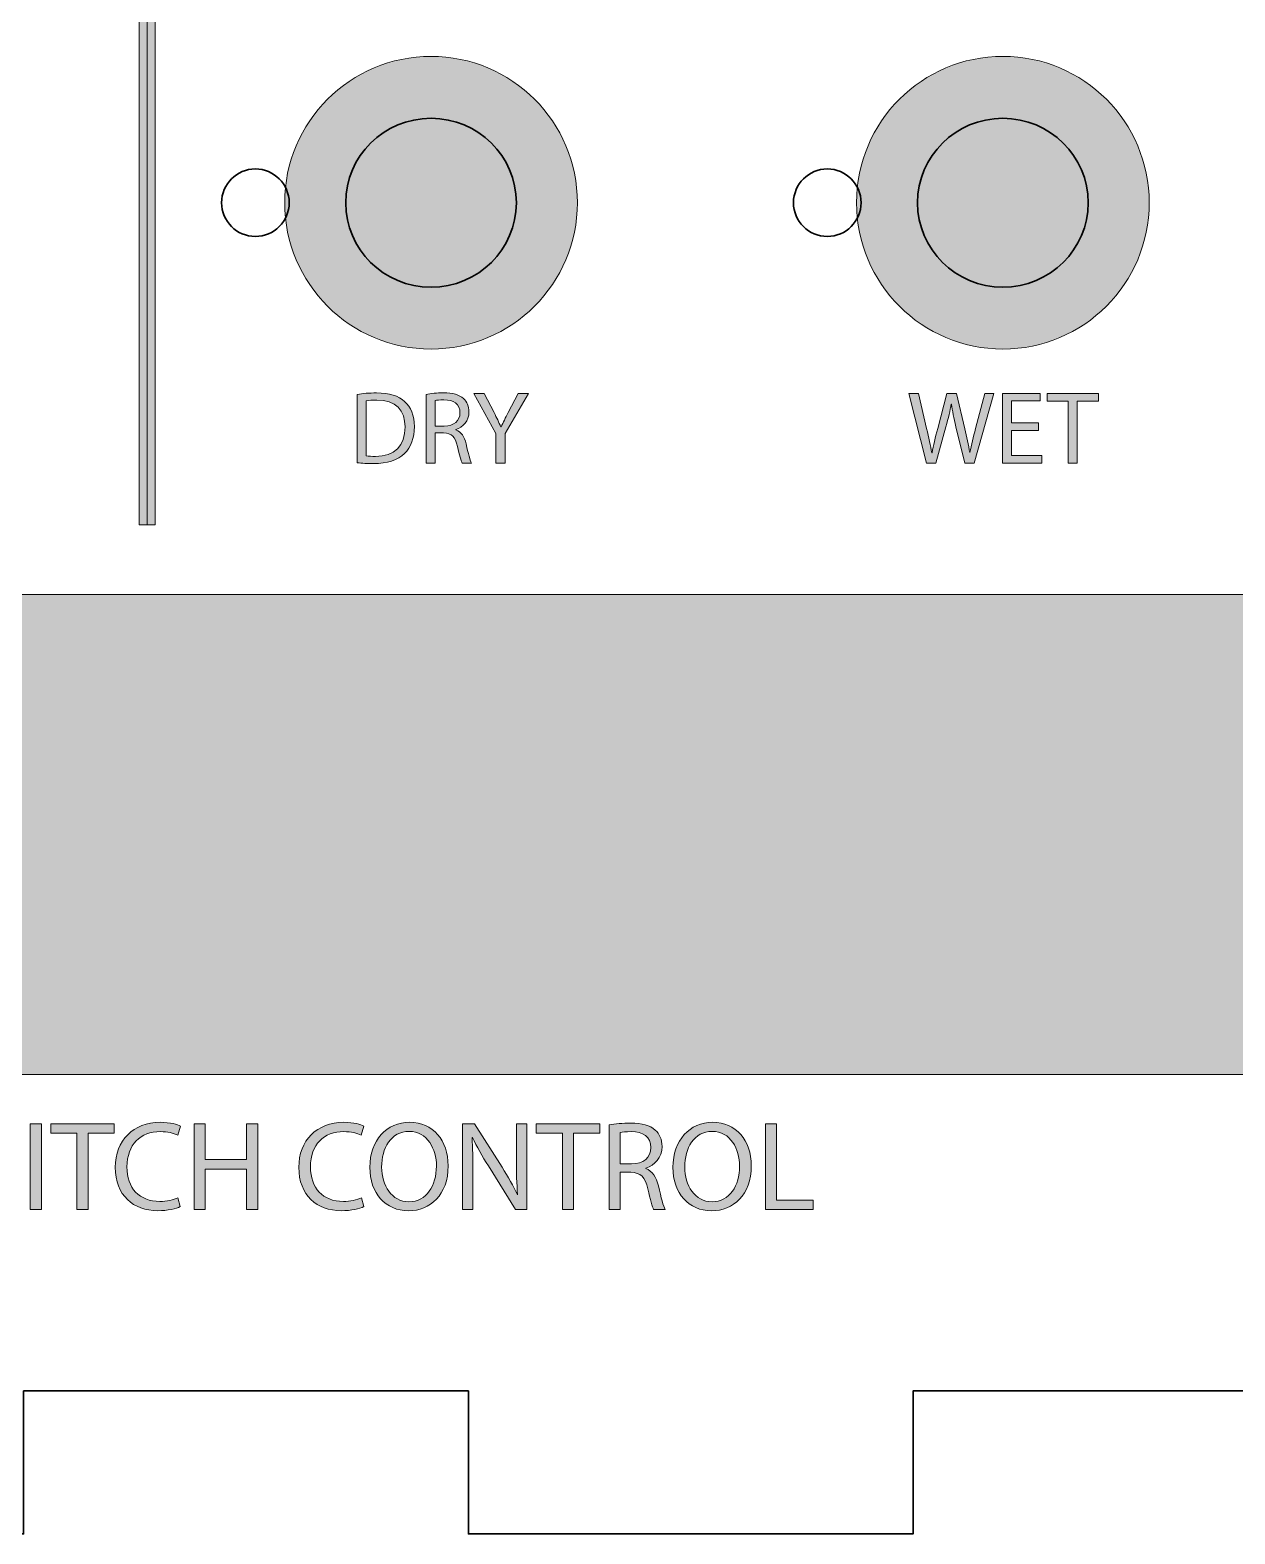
# Model space of a CAD drawing. Header units: inches. Extents: x 182 to 602, y -393 to -9.
# Drawn here: x 311.9 to 365.5, y -175 to -108.2 of the extents above; entities that cross this region are included whole.
import ezdxf

# ---------------------------------------------------------------- set-up
doc = ezdxf.new("R2010")
doc.units = ezdxf.units.IN
doc.header["$MEASUREMENT"] = 0
doc.layers.add('TOP', color=7, linetype='Continuous')

# ---------------------------------------------------------------- blocks, each defined once
blk = doc.blocks.new('block 4')
at = {"layer": 'TOP', "color": 1, "lineweight": 35, "true_color": 0xff0000}
for points in [[(333.544, -115.87), (333.544, -117.941), (331.847, -119.62), (329.754, -119.62), (327.66, -119.62), (325.963, -117.941), (325.963, -115.87), (325.963, -113.799), (327.66, -112.12), (329.754, -112.12), (331.847, -112.12), (333.544, -113.799), (333.544, -115.87)], [(358.944, -115.87), (358.944, -117.941), (357.247, -119.62), (355.154, -119.62), (353.06, -119.62), (351.363, -117.941), (351.363, -115.87), (351.363, -113.799), (353.06, -112.12), (355.154, -112.12), (357.247, -112.12), (358.944, -113.799), (358.944, -115.87)]]:
    blk.add_open_spline(points, degree=3, knots=[0, 0, 0, 0, 1, 1, 1, 2, 2, 2, 3, 3, 3, 4, 4, 4, 4], dxfattribs=at)
blk = doc.blocks.new('block 10')
at = {"layer": 'TOP', "color": 1, "lineweight": 35, "true_color": 0xff0000}
for points in [[(320.454, -115.87), (320.454, -116.699), (321.125, -117.37), (321.954, -117.37), (322.782, -117.37), (323.454, -116.699), (323.454, -115.87), (323.454, -115.042), (322.782, -114.37), (321.954, -114.37), (321.125, -114.37), (320.454, -115.042), (320.454, -115.87)], [(345.854, -115.87), (345.854, -116.699), (346.525, -117.37), (347.354, -117.37), (348.182, -117.37), (348.854, -116.699), (348.854, -115.87), (348.854, -115.042), (348.182, -114.37), (347.354, -114.37), (346.525, -114.37), (345.854, -115.042), (345.854, -115.87)]]:
    blk.add_open_spline(points, degree=3, knots=[0, 0, 0, 0, 1, 1, 1, 2, 2, 2, 3, 3, 3, 4, 4, 4, 4], dxfattribs=at)
blk = doc.blocks.new('block 12')
at = {"layer": 'TOP', "true_color": 0xffffff}
h = blk.add_hatch(color=7, dxfattribs=at)
h.dxf.hatch_style = 2
h.paths.add_polyline_path([(219.314, -133.273), (219.314, -138.603), (209.786, -138.603), (209.786, -149.263), (219.314, -149.263), (219.314, -154.593), (436.611, -154.593), (436.611, -133.273)])
at = {"layer": 'TOP', "lineweight": 0}
blk.add_lwpolyline([(219.314, -133.273), (219.314, -138.603), (209.786, -138.603), (209.786, -149.263), (219.314, -149.263), (219.314, -154.593), (436.611, -154.593), (436.611, -133.273), (219.314, -133.273)], dxfattribs=at)
blk = doc.blocks.new('block 15')
at = {"layer": 'TOP', "true_color": 0xffffff}
h = blk.add_hatch(color=7, dxfattribs=at)
h.dxf.hatch_style = 2
h.paths.add_polyline_path([(317.5, -130.175), (316.794, -130.175), (316.794, -98.601), (317.5, -98.601)])
at = {"layer": 'TOP', "lineweight": 0}
for points in [[(317.5, -130.175), (316.794, -130.175), (316.794, -98.601), (317.5, -98.601), (317.5, -130.175)], [(317.147, -130.175), (317.147, -98.601)]]:
    blk.add_lwpolyline(points, dxfattribs=at)
blk = doc.blocks.new('block 23')
at = {"layer": 'TOP', "true_color": 0xffffff}
h = blk.add_hatch(color=7, dxfattribs=at)
h.dxf.hatch_style = 2
edge = h.paths.add_edge_path()
edge.add_spline(control_points=[(351.764, -127.43), (351.764, -127.43), (350.98, -124.338), (350.98, -124.338), (350.98, -124.338), (351.402, -124.338), (351.402, -124.338), (351.402, -124.338), (351.769, -125.902), (351.769, -125.902), (351.861, -126.288), (351.943, -126.673), (351.998, -126.971), (351.998, -126.971), (352.008, -126.971), (352.008, -126.971), (352.058, -126.664), (352.154, -126.297), (352.26, -125.898), (352.26, -125.898), (352.672, -124.338), (352.672, -124.338), (352.672, -124.338), (353.09, -124.338), (353.09, -124.338), (353.09, -124.338), (353.466, -125.907), (353.466, -125.907), (353.553, -126.274), (353.636, -126.641), (353.682, -126.966), (353.682, -126.966), (353.691, -126.966), (353.691, -126.966), (353.755, -126.627), (353.842, -126.283), (353.938, -125.898), (353.938, -125.898), (354.346, -124.338), (354.346, -124.338), (354.346, -124.338), (354.755, -124.338), (354.755, -124.338), (354.755, -124.338), (353.879, -127.43), (353.879, -127.43), (353.879, -127.43), (353.461, -127.43), (353.461, -127.43), (353.461, -127.43), (353.071, -125.82), (353.071, -125.82), (352.975, -125.425), (352.911, -125.123), (352.87, -124.811), (352.87, -124.811), (352.861, -124.811), (352.861, -124.811), (352.805, -125.118), (352.737, -125.421), (352.622, -125.82), (352.622, -125.82), (352.182, -127.43), (352.182, -127.43), (352.182, -127.43), (351.764, -127.43), (351.764, -127.43)], knot_values=[0, 0, 0, 0, 1, 1, 1, 2, 2, 2, 3, 3, 3, 4, 4, 4, 5, 5, 5, 6, 6, 6, 7, 7, 7, 8, 8, 8, 9, 9, 9, 10, 10, 10, 11, 11, 11, 12, 12, 12, 13, 13, 13, 14, 14, 14, 15, 15, 15, 16, 16, 16, 17, 17, 17, 18, 18, 18, 19, 19, 19, 20, 20, 20, 21, 21, 21, 22, 22, 22, 22], degree=3, periodic=1)
h = blk.add_hatch(color=7, dxfattribs=at)
h.dxf.hatch_style = 2
h.paths.add_polyline_path([(356.74, -125.98), (355.539, -125.98), (355.539, -127.095), (356.878, -127.095), (356.878, -127.43), (355.14, -127.43), (355.14, -124.338), (356.809, -124.338), (356.809, -124.673), (355.539, -124.673), (355.539, -125.65), (356.74, -125.65)])
h = blk.add_hatch(color=7, dxfattribs=at)
h.dxf.hatch_style = 2
h.paths.add_polyline_path([(358.056, -124.678), (357.116, -124.678), (357.116, -124.338), (359.405, -124.338), (359.405, -124.678), (358.46, -124.678), (358.46, -127.43), (358.056, -127.43)])
at = {"layer": 'TOP', "lineweight": 0}
for points in [[(356.74, -125.98), (355.539, -125.98), (355.539, -127.095), (356.878, -127.095), (356.878, -127.43), (355.14, -127.43), (355.14, -124.338), (356.809, -124.338), (356.809, -124.673), (355.539, -124.673), (355.539, -125.65), (356.74, -125.65), (356.74, -125.98)], [(358.056, -124.678), (357.116, -124.678), (357.116, -124.338), (359.405, -124.338), (359.405, -124.678), (358.46, -124.678), (358.46, -127.43), (358.056, -127.43), (358.056, -124.678)]]:
    blk.add_lwpolyline(points, dxfattribs=at)
blk.add_open_spline([(351.764, -127.43), (351.764, -127.43), (350.98, -124.338), (350.98, -124.338), (350.98, -124.338), (351.402, -124.338), (351.402, -124.338), (351.402, -124.338), (351.769, -125.902), (351.769, -125.902), (351.861, -126.288), (351.943, -126.673), (351.998, -126.971), (351.998, -126.971), (352.008, -126.971), (352.008, -126.971), (352.058, -126.664), (352.154, -126.297), (352.26, -125.898), (352.26, -125.898), (352.672, -124.338), (352.672, -124.338), (352.672, -124.338), (353.09, -124.338), (353.09, -124.338), (353.09, -124.338), (353.466, -125.907), (353.466, -125.907), (353.553, -126.274), (353.636, -126.641), (353.682, -126.966), (353.682, -126.966), (353.691, -126.966), (353.691, -126.966), (353.755, -126.627), (353.842, -126.283), (353.938, -125.898), (353.938, -125.898), (354.346, -124.338), (354.346, -124.338), (354.346, -124.338), (354.755, -124.338), (354.755, -124.338), (354.755, -124.338), (353.879, -127.43), (353.879, -127.43), (353.879, -127.43), (353.461, -127.43), (353.461, -127.43), (353.461, -127.43), (353.071, -125.82), (353.071, -125.82), (352.975, -125.425), (352.911, -125.123), (352.87, -124.811), (352.87, -124.811), (352.861, -124.811), (352.861, -124.811), (352.805, -125.118), (352.737, -125.421), (352.622, -125.82), (352.622, -125.82), (352.182, -127.43), (352.182, -127.43), (352.182, -127.43), (351.764, -127.43), (351.764, -127.43)], degree=3, knots=[0, 0, 0, 0, 1, 1, 1, 2, 2, 2, 3, 3, 3, 4, 4, 4, 5, 5, 5, 6, 6, 6, 7, 7, 7, 8, 8, 8, 9, 9, 9, 10, 10, 10, 11, 11, 11, 12, 12, 12, 13, 13, 13, 14, 14, 14, 15, 15, 15, 16, 16, 16, 17, 17, 17, 18, 18, 18, 19, 19, 19, 20, 20, 20, 21, 21, 21, 22, 22, 22, 22], dxfattribs=at)
blk = doc.blocks.new('block 24')
at = {"layer": 'TOP', "true_color": 0xffffff}
h = blk.add_hatch(color=7, dxfattribs=at)
h.dxf.hatch_style = 2
edge = h.paths.add_edge_path()
edge.add_spline(control_points=[(326.481, -124.38), (326.724, -124.343), (327.013, -124.316), (327.33, -124.316), (327.903, -124.316), (328.311, -124.449), (328.582, -124.701), (328.857, -124.953), (329.017, -125.311), (329.017, -125.811), (329.017, -126.315), (328.861, -126.728), (328.572, -127.012), (328.284, -127.301), (327.806, -127.457), (327.206, -127.457), (326.921, -127.457), (326.683, -127.443), (326.481, -127.42), (326.481, -127.42), (326.481, -124.38), (326.481, -124.38)], knot_values=[0, 0, 0, 0, 1, 1, 1, 2, 2, 2, 3, 3, 3, 4, 4, 4, 5, 5, 5, 6, 6, 6, 7, 7, 7, 7], degree=3, periodic=1)
edge = h.paths.add_edge_path()
edge.add_spline(control_points=[(326.88, -127.113), (326.981, -127.132), (327.128, -127.136), (327.284, -127.136), (328.137, -127.136), (328.6, -126.659), (328.6, -125.825), (328.604, -125.095), (328.192, -124.632), (327.348, -124.632), (327.142, -124.632), (326.986, -124.65), (326.88, -124.673), (326.88, -124.673), (326.88, -127.113), (326.88, -127.113)], knot_values=[0, 0, 0, 0, 1, 1, 1, 2, 2, 2, 3, 3, 3, 4, 4, 4, 5, 5, 5, 5], degree=3, periodic=1)
h = blk.add_hatch(color=7, dxfattribs=at)
h.dxf.hatch_style = 2
edge = h.paths.add_edge_path()
edge.add_spline(control_points=[(329.536, -124.38), (329.737, -124.338), (330.026, -124.316), (330.301, -124.316), (330.728, -124.316), (331.003, -124.393), (331.196, -124.568), (331.351, -124.705), (331.439, -124.916), (331.439, -125.155), (331.439, -125.563), (331.182, -125.833), (330.856, -125.944), (330.856, -125.944), (330.856, -125.957), (330.856, -125.957), (331.095, -126.04), (331.237, -126.26), (331.31, -126.581), (331.411, -127.012), (331.485, -127.31), (331.549, -127.43), (331.549, -127.43), (331.136, -127.43), (331.136, -127.43), (331.086, -127.342), (331.017, -127.076), (330.93, -126.691), (330.838, -126.265), (330.673, -126.104), (330.311, -126.09), (330.311, -126.09), (329.935, -126.09), (329.935, -126.09), (329.935, -126.09), (329.935, -127.43), (329.935, -127.43), (329.935, -127.43), (329.536, -127.43), (329.536, -127.43), (329.536, -127.43), (329.536, -124.38), (329.536, -124.38)], knot_values=[0, 0, 0, 0, 1, 1, 1, 2, 2, 2, 3, 3, 3, 4, 4, 4, 5, 5, 5, 6, 6, 6, 7, 7, 7, 8, 8, 8, 9, 9, 9, 10, 10, 10, 11, 11, 11, 12, 12, 12, 13, 13, 13, 14, 14, 14, 14], degree=3, periodic=1)
edge = h.paths.add_edge_path()
edge.add_spline(control_points=[(329.935, -125.788), (329.935, -125.788), (330.343, -125.788), (330.343, -125.788), (330.769, -125.788), (331.04, -125.554), (331.04, -125.201), (331.04, -124.802), (330.751, -124.627), (330.329, -124.623), (330.136, -124.623), (329.999, -124.641), (329.935, -124.659), (329.935, -124.659), (329.935, -125.788), (329.935, -125.788)], knot_values=[0, 0, 0, 0, 1, 1, 1, 2, 2, 2, 3, 3, 3, 4, 4, 4, 5, 5, 5, 5], degree=3, periodic=1)
h = blk.add_hatch(color=7, dxfattribs=at)
h.dxf.hatch_style = 2
edge = h.paths.add_edge_path()
edge.add_spline(control_points=[(332.64, -127.43), (332.64, -127.43), (332.64, -126.118), (332.64, -126.118), (332.64, -126.118), (331.663, -124.338), (331.663, -124.338), (331.663, -124.338), (332.117, -124.338), (332.117, -124.338), (332.117, -124.338), (332.553, -125.192), (332.553, -125.192), (332.672, -125.425), (332.764, -125.613), (332.86, -125.829), (332.86, -125.829), (332.869, -125.829), (332.869, -125.829), (332.957, -125.627), (333.062, -125.425), (333.182, -125.192), (333.182, -125.192), (333.626, -124.338), (333.626, -124.338), (333.626, -124.338), (334.08, -124.338), (334.08, -124.338), (334.08, -124.338), (333.044, -126.113), (333.044, -126.113), (333.044, -126.113), (333.044, -127.43), (333.044, -127.43), (333.044, -127.43), (332.64, -127.43), (332.64, -127.43)], knot_values=[0, 0, 0, 0, 1, 1, 1, 2, 2, 2, 3, 3, 3, 4, 4, 4, 5, 5, 5, 6, 6, 6, 7, 7, 7, 8, 8, 8, 9, 9, 9, 10, 10, 10, 11, 11, 11, 12, 12, 12, 12], degree=3, periodic=1)
at = {"layer": 'TOP', "lineweight": 0}
for points, knots in [([(326.481, -124.38), (326.724, -124.343), (327.013, -124.316), (327.33, -124.316), (327.903, -124.316), (328.311, -124.449), (328.582, -124.701), (328.857, -124.953), (329.017, -125.311), (329.017, -125.811), (329.017, -126.315), (328.861, -126.728), (328.572, -127.012), (328.284, -127.301), (327.806, -127.457), (327.206, -127.457), (326.921, -127.457), (326.683, -127.443), (326.481, -127.42), (326.481, -127.42), (326.481, -124.38), (326.481, -124.38)], [0, 0, 0, 0, 1, 1, 1, 2, 2, 2, 3, 3, 3, 4, 4, 4, 5, 5, 5, 6, 6, 6, 7, 7, 7, 7]), ([(326.88, -127.113), (326.981, -127.132), (327.128, -127.136), (327.284, -127.136), (328.137, -127.136), (328.6, -126.659), (328.6, -125.825), (328.604, -125.095), (328.192, -124.632), (327.348, -124.632), (327.142, -124.632), (326.986, -124.65), (326.88, -124.673), (326.88, -124.673), (326.88, -127.113), (326.88, -127.113)], [0, 0, 0, 0, 1, 1, 1, 2, 2, 2, 3, 3, 3, 4, 4, 4, 5, 5, 5, 5]), ([(329.536, -124.38), (329.737, -124.338), (330.026, -124.316), (330.301, -124.316), (330.728, -124.316), (331.003, -124.393), (331.196, -124.568), (331.351, -124.705), (331.439, -124.916), (331.439, -125.155), (331.439, -125.563), (331.182, -125.833), (330.856, -125.944), (330.856, -125.944), (330.856, -125.957), (330.856, -125.957), (331.095, -126.04), (331.237, -126.26), (331.31, -126.581), (331.411, -127.012), (331.485, -127.31), (331.549, -127.43), (331.549, -127.43), (331.136, -127.43), (331.136, -127.43), (331.086, -127.342), (331.017, -127.076), (330.93, -126.691), (330.838, -126.265), (330.673, -126.104), (330.311, -126.09), (330.311, -126.09), (329.935, -126.09), (329.935, -126.09), (329.935, -126.09), (329.935, -127.43), (329.935, -127.43), (329.935, -127.43), (329.536, -127.43), (329.536, -127.43), (329.536, -127.43), (329.536, -124.38), (329.536, -124.38)], [0, 0, 0, 0, 1, 1, 1, 2, 2, 2, 3, 3, 3, 4, 4, 4, 5, 5, 5, 6, 6, 6, 7, 7, 7, 8, 8, 8, 9, 9, 9, 10, 10, 10, 11, 11, 11, 12, 12, 12, 13, 13, 13, 14, 14, 14, 14]), ([(329.935, -125.788), (329.935, -125.788), (330.343, -125.788), (330.343, -125.788), (330.769, -125.788), (331.04, -125.554), (331.04, -125.201), (331.04, -124.802), (330.751, -124.627), (330.329, -124.623), (330.136, -124.623), (329.999, -124.641), (329.935, -124.659), (329.935, -124.659), (329.935, -125.788), (329.935, -125.788)], [0, 0, 0, 0, 1, 1, 1, 2, 2, 2, 3, 3, 3, 4, 4, 4, 5, 5, 5, 5]), ([(332.64, -127.43), (332.64, -127.43), (332.64, -126.118), (332.64, -126.118), (332.64, -126.118), (331.663, -124.338), (331.663, -124.338), (331.663, -124.338), (332.117, -124.338), (332.117, -124.338), (332.117, -124.338), (332.553, -125.192), (332.553, -125.192), (332.672, -125.425), (332.764, -125.613), (332.86, -125.829), (332.86, -125.829), (332.869, -125.829), (332.869, -125.829), (332.957, -125.627), (333.062, -125.425), (333.182, -125.192), (333.182, -125.192), (333.626, -124.338), (333.626, -124.338), (333.626, -124.338), (334.08, -124.338), (334.08, -124.338), (334.08, -124.338), (333.044, -126.113), (333.044, -126.113), (333.044, -126.113), (333.044, -127.43), (333.044, -127.43), (333.044, -127.43), (332.64, -127.43), (332.64, -127.43)], [0, 0, 0, 0, 1, 1, 1, 2, 2, 2, 3, 3, 3, 4, 4, 4, 5, 5, 5, 6, 6, 6, 7, 7, 7, 8, 8, 8, 9, 9, 9, 10, 10, 10, 11, 11, 11, 12, 12, 12, 12])]:
    blk.add_open_spline(points, degree=3, knots=knots, dxfattribs=at)
blk = doc.blocks.new('block 30')
at = {"layer": 'TOP', "true_color": 0xffffff}
h = blk.add_hatch(color=7, dxfattribs=at)
h.dxf.hatch_style = 2
h.paths.add_polyline_path([(312.446, -156.775), (312.446, -160.58), (311.955, -160.58), (311.955, -156.775)])
h = blk.add_hatch(color=7, dxfattribs=at)
h.dxf.hatch_style = 2
h.paths.add_polyline_path([(314.027, -157.192), (312.869, -157.192), (312.869, -156.775), (315.687, -156.775), (315.687, -157.192), (314.523, -157.192), (314.523, -160.58), (314.027, -160.58)])
h = blk.add_hatch(color=7, dxfattribs=at)
h.dxf.hatch_style = 2
edge = h.paths.add_edge_path()
edge.add_spline(control_points=[(318.616, -160.456), (318.435, -160.547), (318.074, -160.637), (317.611, -160.637), (316.538, -160.637), (315.731, -159.959), (315.731, -158.711), (315.731, -157.52), (316.538, -156.712), (317.718, -156.712), (318.192, -156.712), (318.492, -156.814), (318.622, -156.882), (318.622, -156.882), (318.503, -157.283), (318.503, -157.283), (318.317, -157.192), (318.052, -157.125), (317.735, -157.125), (316.843, -157.125), (316.25, -157.695), (316.25, -158.695), (316.25, -159.626), (316.787, -160.225), (317.713, -160.225), (318.012, -160.225), (318.317, -160.162), (318.515, -160.066), (318.515, -160.066), (318.616, -160.456), (318.616, -160.456)], knot_values=[0, 0, 0, 0, 1, 1, 1, 2, 2, 2, 3, 3, 3, 4, 4, 4, 5, 5, 5, 6, 6, 6, 7, 7, 7, 8, 8, 8, 9, 9, 9, 10, 10, 10, 10], degree=3, periodic=1)
h = blk.add_hatch(color=7, dxfattribs=at)
h.dxf.hatch_style = 2
h.paths.add_polyline_path([(319.722, -156.775), (319.722, -158.367), (321.562, -158.367), (321.562, -156.775), (322.059, -156.775), (322.059, -160.58), (321.562, -160.58), (321.562, -158.796), (319.722, -158.796), (319.722, -160.58), (319.23, -160.58), (319.23, -156.775)])
h = blk.add_hatch(color=7, dxfattribs=at)
h.dxf.hatch_style = 2
edge = h.paths.add_edge_path()
edge.add_spline(control_points=[(326.767, -160.456), (326.586, -160.547), (326.224, -160.637), (325.761, -160.637), (324.689, -160.637), (323.881, -159.959), (323.881, -158.711), (323.881, -157.52), (324.689, -156.712), (325.869, -156.712), (326.343, -156.712), (326.642, -156.814), (326.772, -156.882), (326.772, -156.882), (326.654, -157.283), (326.654, -157.283), (326.467, -157.192), (326.202, -157.125), (325.886, -157.125), (324.993, -157.125), (324.401, -157.695), (324.401, -158.695), (324.401, -159.626), (324.937, -160.225), (325.863, -160.225), (326.162, -160.225), (326.467, -160.162), (326.665, -160.066), (326.665, -160.066), (326.767, -160.456), (326.767, -160.456)], knot_values=[0, 0, 0, 0, 1, 1, 1, 2, 2, 2, 3, 3, 3, 4, 4, 4, 5, 5, 5, 6, 6, 6, 7, 7, 7, 8, 8, 8, 9, 9, 9, 10, 10, 10, 10], degree=3, periodic=1)
h = blk.add_hatch(color=7, dxfattribs=at)
h.dxf.hatch_style = 2
edge = h.paths.add_edge_path()
edge.add_spline(control_points=[(330.515, -158.638), (330.515, -159.948), (329.719, -160.642), (328.747, -160.642), (327.742, -160.642), (327.036, -159.863), (327.036, -158.711), (327.036, -157.503), (327.787, -156.712), (328.804, -156.712), (329.843, -156.712), (330.515, -157.509), (330.515, -158.638)], knot_values=[0, 0, 0, 0, 1, 1, 1, 2, 2, 2, 3, 3, 3, 4, 4, 4, 4], degree=3, periodic=1)
edge = h.paths.add_edge_path()
edge.add_spline(control_points=[(327.561, -158.7), (327.561, -159.513), (328.002, -160.242), (328.775, -160.242), (329.555, -160.242), (329.995, -159.524), (329.995, -158.66), (329.995, -157.904), (329.6, -157.113), (328.781, -157.113), (327.968, -157.113), (327.561, -157.864), (327.561, -158.7)], knot_values=[0, 0, 0, 0, 1, 1, 1, 2, 2, 2, 3, 3, 3, 4, 4, 4, 4], degree=3, periodic=1)
h = blk.add_hatch(color=7, dxfattribs=at)
h.dxf.hatch_style = 2
edge = h.paths.add_edge_path()
edge.add_spline(control_points=[(331.151, -160.58), (331.151, -160.58), (331.151, -156.775), (331.151, -156.775), (331.151, -156.775), (331.688, -156.775), (331.688, -156.775), (331.688, -156.775), (332.907, -158.7), (332.907, -158.7), (333.19, -159.146), (333.41, -159.547), (333.59, -159.936), (333.59, -159.936), (333.602, -159.931), (333.602, -159.931), (333.557, -159.423), (333.545, -158.96), (333.545, -158.367), (333.545, -158.367), (333.545, -156.775), (333.545, -156.775), (333.545, -156.775), (334.008, -156.775), (334.008, -156.775), (334.008, -156.775), (334.008, -160.58), (334.008, -160.58), (334.008, -160.58), (333.511, -160.58), (333.511, -160.58), (333.511, -160.58), (332.303, -158.649), (332.303, -158.649), (332.038, -158.226), (331.783, -157.791), (331.591, -157.379), (331.591, -157.379), (331.575, -157.384), (331.575, -157.384), (331.603, -157.864), (331.614, -158.322), (331.614, -158.954), (331.614, -158.954), (331.614, -160.58), (331.614, -160.58), (331.614, -160.58), (331.151, -160.58), (331.151, -160.58)], knot_values=[0, 0, 0, 0, 1, 1, 1, 2, 2, 2, 3, 3, 3, 4, 4, 4, 5, 5, 5, 6, 6, 6, 7, 7, 7, 8, 8, 8, 9, 9, 9, 10, 10, 10, 11, 11, 11, 12, 12, 12, 13, 13, 13, 14, 14, 14, 15, 15, 15, 16, 16, 16, 16], degree=3, periodic=1)
h = blk.add_hatch(color=7, dxfattribs=at)
h.dxf.hatch_style = 2
h.paths.add_polyline_path([(335.588, -157.192), (334.431, -157.192), (334.431, -156.775), (337.248, -156.775), (337.248, -157.192), (336.085, -157.192), (336.085, -160.58), (335.588, -160.58)])
h = blk.add_hatch(color=7, dxfattribs=at)
h.dxf.hatch_style = 2
edge = h.paths.add_edge_path()
edge.add_spline(control_points=[(337.671, -156.825), (337.919, -156.775), (338.275, -156.746), (338.614, -156.746), (339.139, -156.746), (339.478, -156.842), (339.715, -157.057), (339.907, -157.226), (340.014, -157.486), (340.014, -157.78), (340.014, -158.282), (339.698, -158.615), (339.297, -158.751), (339.297, -158.751), (339.297, -158.768), (339.297, -158.768), (339.59, -158.87), (339.766, -159.14), (339.856, -159.536), (339.98, -160.066), (340.071, -160.434), (340.149, -160.58), (340.149, -160.58), (339.641, -160.58), (339.641, -160.58), (339.579, -160.473), (339.495, -160.146), (339.387, -159.671), (339.274, -159.146), (339.071, -158.948), (338.625, -158.932), (338.625, -158.932), (338.162, -158.932), (338.162, -158.932), (338.162, -158.932), (338.162, -160.58), (338.162, -160.58), (338.162, -160.58), (337.671, -160.58), (337.671, -160.58), (337.671, -160.58), (337.671, -156.825), (337.671, -156.825)], knot_values=[0, 0, 0, 0, 1, 1, 1, 2, 2, 2, 3, 3, 3, 4, 4, 4, 5, 5, 5, 6, 6, 6, 7, 7, 7, 8, 8, 8, 9, 9, 9, 10, 10, 10, 11, 11, 11, 12, 12, 12, 13, 13, 13, 14, 14, 14, 14], degree=3, periodic=1)
edge = h.paths.add_edge_path()
edge.add_spline(control_points=[(338.162, -158.559), (338.162, -158.559), (338.664, -158.559), (338.664, -158.559), (339.19, -158.559), (339.523, -158.271), (339.523, -157.836), (339.523, -157.345), (339.167, -157.13), (338.647, -157.125), (338.41, -157.125), (338.241, -157.147), (338.162, -157.17), (338.162, -157.17), (338.162, -158.559), (338.162, -158.559)], knot_values=[0, 0, 0, 0, 1, 1, 1, 2, 2, 2, 3, 3, 3, 4, 4, 4, 5, 5, 5, 5], degree=3, periodic=1)
h = blk.add_hatch(color=7, dxfattribs=at)
h.dxf.hatch_style = 2
edge = h.paths.add_edge_path()
edge.add_spline(control_points=[(343.977, -158.638), (343.977, -159.948), (343.18, -160.642), (342.209, -160.642), (341.204, -160.642), (340.498, -159.863), (340.498, -158.711), (340.498, -157.503), (341.249, -156.712), (342.265, -156.712), (343.304, -156.712), (343.977, -157.509), (343.977, -158.638)], knot_values=[0, 0, 0, 0, 1, 1, 1, 2, 2, 2, 3, 3, 3, 4, 4, 4, 4], degree=3, periodic=1)
edge = h.paths.add_edge_path()
edge.add_spline(control_points=[(341.023, -158.7), (341.023, -159.513), (341.464, -160.242), (342.237, -160.242), (343.016, -160.242), (343.457, -159.524), (343.457, -158.66), (343.457, -157.904), (343.062, -157.113), (342.243, -157.113), (341.43, -157.113), (341.023, -157.864), (341.023, -158.7)], knot_values=[0, 0, 0, 0, 1, 1, 1, 2, 2, 2, 3, 3, 3, 4, 4, 4, 4], degree=3, periodic=1)
h = blk.add_hatch(color=7, dxfattribs=at)
h.dxf.hatch_style = 2
h.paths.add_polyline_path([(344.613, -156.775), (345.105, -156.775), (345.105, -160.168), (346.731, -160.168), (346.731, -160.58), (344.613, -160.58)])
at = {"layer": 'TOP', "lineweight": 0}
for points in [[(312.446, -156.775), (312.446, -160.58), (311.955, -160.58), (311.955, -156.775), (312.446, -156.775)], [(314.027, -157.192), (312.869, -157.192), (312.869, -156.775), (315.687, -156.775), (315.687, -157.192), (314.523, -157.192), (314.523, -160.58), (314.027, -160.58), (314.027, -157.192)], [(319.722, -156.775), (319.722, -158.367), (321.562, -158.367), (321.562, -156.775), (322.059, -156.775), (322.059, -160.58), (321.562, -160.58), (321.562, -158.796), (319.722, -158.796), (319.722, -160.58), (319.23, -160.58), (319.23, -156.775), (319.722, -156.775)], [(335.588, -157.192), (334.431, -157.192), (334.431, -156.775), (337.248, -156.775), (337.248, -157.192), (336.085, -157.192), (336.085, -160.58), (335.588, -160.58), (335.588, -157.192)], [(344.613, -156.775), (345.105, -156.775), (345.105, -160.168), (346.731, -160.168), (346.731, -160.58), (344.613, -160.58), (344.613, -156.775)]]:
    blk.add_lwpolyline(points, dxfattribs=at)
for points, knots in [([(318.616, -160.456), (318.435, -160.547), (318.074, -160.637), (317.611, -160.637), (316.538, -160.637), (315.731, -159.959), (315.731, -158.711), (315.731, -157.52), (316.538, -156.712), (317.718, -156.712), (318.192, -156.712), (318.492, -156.814), (318.622, -156.882), (318.622, -156.882), (318.503, -157.283), (318.503, -157.283), (318.317, -157.192), (318.052, -157.125), (317.735, -157.125), (316.843, -157.125), (316.25, -157.695), (316.25, -158.695), (316.25, -159.626), (316.787, -160.225), (317.713, -160.225), (318.012, -160.225), (318.317, -160.162), (318.515, -160.066), (318.515, -160.066), (318.616, -160.456), (318.616, -160.456)], [0, 0, 0, 0, 1, 1, 1, 2, 2, 2, 3, 3, 3, 4, 4, 4, 5, 5, 5, 6, 6, 6, 7, 7, 7, 8, 8, 8, 9, 9, 9, 10, 10, 10, 10]), ([(326.767, -160.456), (326.586, -160.547), (326.224, -160.637), (325.761, -160.637), (324.689, -160.637), (323.881, -159.959), (323.881, -158.711), (323.881, -157.52), (324.689, -156.712), (325.869, -156.712), (326.343, -156.712), (326.642, -156.814), (326.772, -156.882), (326.772, -156.882), (326.654, -157.283), (326.654, -157.283), (326.467, -157.192), (326.202, -157.125), (325.886, -157.125), (324.993, -157.125), (324.401, -157.695), (324.401, -158.695), (324.401, -159.626), (324.937, -160.225), (325.863, -160.225), (326.162, -160.225), (326.467, -160.162), (326.665, -160.066), (326.665, -160.066), (326.767, -160.456), (326.767, -160.456)], [0, 0, 0, 0, 1, 1, 1, 2, 2, 2, 3, 3, 3, 4, 4, 4, 5, 5, 5, 6, 6, 6, 7, 7, 7, 8, 8, 8, 9, 9, 9, 10, 10, 10, 10]), ([(330.515, -158.638), (330.515, -159.948), (329.719, -160.642), (328.747, -160.642), (327.742, -160.642), (327.036, -159.863), (327.036, -158.711), (327.036, -157.503), (327.787, -156.712), (328.804, -156.712), (329.843, -156.712), (330.515, -157.509), (330.515, -158.638)], [0, 0, 0, 0, 1, 1, 1, 2, 2, 2, 3, 3, 3, 4, 4, 4, 4]), ([(331.151, -160.58), (331.151, -160.58), (331.151, -156.775), (331.151, -156.775), (331.151, -156.775), (331.688, -156.775), (331.688, -156.775), (331.688, -156.775), (332.907, -158.7), (332.907, -158.7), (333.19, -159.146), (333.41, -159.547), (333.59, -159.936), (333.59, -159.936), (333.602, -159.931), (333.602, -159.931), (333.557, -159.423), (333.545, -158.96), (333.545, -158.367), (333.545, -158.367), (333.545, -156.775), (333.545, -156.775), (333.545, -156.775), (334.008, -156.775), (334.008, -156.775), (334.008, -156.775), (334.008, -160.58), (334.008, -160.58), (334.008, -160.58), (333.511, -160.58), (333.511, -160.58), (333.511, -160.58), (332.303, -158.649), (332.303, -158.649), (332.038, -158.226), (331.783, -157.791), (331.591, -157.379), (331.591, -157.379), (331.575, -157.384), (331.575, -157.384), (331.603, -157.864), (331.614, -158.322), (331.614, -158.954), (331.614, -158.954), (331.614, -160.58), (331.614, -160.58), (331.614, -160.58), (331.151, -160.58), (331.151, -160.58)], [0, 0, 0, 0, 1, 1, 1, 2, 2, 2, 3, 3, 3, 4, 4, 4, 5, 5, 5, 6, 6, 6, 7, 7, 7, 8, 8, 8, 9, 9, 9, 10, 10, 10, 11, 11, 11, 12, 12, 12, 13, 13, 13, 14, 14, 14, 15, 15, 15, 16, 16, 16, 16]), ([(337.671, -156.825), (337.919, -156.775), (338.275, -156.746), (338.614, -156.746), (339.139, -156.746), (339.478, -156.842), (339.715, -157.057), (339.907, -157.226), (340.014, -157.486), (340.014, -157.78), (340.014, -158.282), (339.698, -158.615), (339.297, -158.751), (339.297, -158.751), (339.297, -158.768), (339.297, -158.768), (339.59, -158.87), (339.766, -159.14), (339.856, -159.536), (339.98, -160.066), (340.071, -160.434), (340.149, -160.58), (340.149, -160.58), (339.641, -160.58), (339.641, -160.58), (339.579, -160.473), (339.495, -160.146), (339.387, -159.671), (339.274, -159.146), (339.071, -158.948), (338.625, -158.932), (338.625, -158.932), (338.162, -158.932), (338.162, -158.932), (338.162, -158.932), (338.162, -160.58), (338.162, -160.58), (338.162, -160.58), (337.671, -160.58), (337.671, -160.58), (337.671, -160.58), (337.671, -156.825), (337.671, -156.825)], [0, 0, 0, 0, 1, 1, 1, 2, 2, 2, 3, 3, 3, 4, 4, 4, 5, 5, 5, 6, 6, 6, 7, 7, 7, 8, 8, 8, 9, 9, 9, 10, 10, 10, 11, 11, 11, 12, 12, 12, 13, 13, 13, 14, 14, 14, 14]), ([(343.977, -158.638), (343.977, -159.948), (343.18, -160.642), (342.209, -160.642), (341.204, -160.642), (340.498, -159.863), (340.498, -158.711), (340.498, -157.503), (341.249, -156.712), (342.265, -156.712), (343.304, -156.712), (343.977, -157.509), (343.977, -158.638)], [0, 0, 0, 0, 1, 1, 1, 2, 2, 2, 3, 3, 3, 4, 4, 4, 4]), ([(327.561, -158.7), (327.561, -159.513), (328.002, -160.242), (328.775, -160.242), (329.555, -160.242), (329.995, -159.524), (329.995, -158.66), (329.995, -157.904), (329.6, -157.113), (328.781, -157.113), (327.968, -157.113), (327.561, -157.864), (327.561, -158.7)], [0, 0, 0, 0, 1, 1, 1, 2, 2, 2, 3, 3, 3, 4, 4, 4, 4]), ([(338.162, -158.559), (338.162, -158.559), (338.664, -158.559), (338.664, -158.559), (339.19, -158.559), (339.523, -158.271), (339.523, -157.836), (339.523, -157.345), (339.167, -157.13), (338.647, -157.125), (338.41, -157.125), (338.241, -157.147), (338.162, -157.17), (338.162, -157.17), (338.162, -158.559), (338.162, -158.559)], [0, 0, 0, 0, 1, 1, 1, 2, 2, 2, 3, 3, 3, 4, 4, 4, 5, 5, 5, 5]), ([(341.023, -158.7), (341.023, -159.513), (341.464, -160.242), (342.237, -160.242), (343.016, -160.242), (343.457, -159.524), (343.457, -158.66), (343.457, -157.904), (343.062, -157.113), (342.243, -157.113), (341.43, -157.113), (341.023, -157.864), (341.023, -158.7)], [0, 0, 0, 0, 1, 1, 1, 2, 2, 2, 3, 3, 3, 4, 4, 4, 4])]:
    blk.add_open_spline(points, degree=3, knots=knots, dxfattribs=at)
blk = doc.blocks.new('block 11')
at = {"layer": 'TOP'}
for name in ['block 15', 'block 24', 'block 23', 'block 12', 'block 30']:
    blk.add_blockref(name, (0, 0), dxfattribs=at)

msp = doc.modelspace()

# ---------------------------------------------------------------- hatches: boundary and pattern name
at = {"layer": 'TOP', "true_color": 0x662d91}
h = msp.add_hatch(color=197, dxfattribs=at)
h.dxf.hatch_style = 2
edge = h.paths.add_edge_path()
edge.add_spline(control_points=[(336.254, -115.87), (336.254, -119.46), (333.344, -122.37), (329.754, -122.37), (326.164, -122.37), (323.254, -119.46), (323.254, -115.87), (323.254, -112.28), (326.164, -109.37), (329.754, -109.37), (333.344, -109.37), (336.254, -112.28), (336.254, -115.87)], knot_values=[0, 0, 0, 0, 1, 1, 1, 2, 2, 2, 3, 3, 3, 4, 4, 4, 4], degree=3, periodic=1)
h = msp.add_hatch(color=197, dxfattribs=at)
h.dxf.hatch_style = 2
edge = h.paths.add_edge_path()
edge.add_spline(control_points=[(361.654, -115.87), (361.654, -119.46), (358.744, -122.37), (355.154, -122.37), (351.564, -122.37), (348.654, -119.46), (348.654, -115.87), (348.654, -112.28), (351.564, -109.37), (355.154, -109.37), (358.744, -109.37), (361.654, -112.28), (361.654, -115.87)], knot_values=[0, 0, 0, 0, 1, 1, 1, 2, 2, 2, 3, 3, 3, 4, 4, 4, 4], degree=3, periodic=1)

# ---------------------------------------------------------------- linework, layer by layer
at = {"layer": 'TOP', "color": 1, "lineweight": 35, "true_color": 0xff0000}
msp.add_open_spline([(410.435, -168.643), (410.435, -168.643), (390.679, -168.643), (390.679, -168.643), (390.679, -168.643), (390.679, -174.993), (390.679, -174.993), (390.679, -174.993), (370.924, -174.993), (370.924, -174.993), (370.924, -174.993), (370.924, -168.643), (370.924, -168.643), (370.924, -168.643), (351.168, -168.643), (351.168, -168.643), (351.168, -168.643), (351.168, -174.993), (351.168, -174.993), (351.168, -174.993), (331.412, -174.993), (331.412, -174.993), (331.412, -174.993), (331.412, -168.643), (331.412, -168.643), (331.412, -168.643), (311.657, -168.643), (311.657, -168.643), (311.657, -168.643), (311.657, -174.993), (311.657, -174.993), (311.657, -174.993), (291.901, -174.993), (291.901, -174.993), (291.901, -174.993), (291.901, -168.643), (291.901, -168.643), (291.901, -168.643), (272.146, -168.643), (272.146, -168.643), (272.146, -168.643), (272.146, -174.993), (272.146, -174.993), (272.146, -174.993), (252.39, -174.993), (252.39, -174.993), (252.39, -174.993), (252.39, -168.643), (252.39, -168.643), (252.39, -168.643), (232.635, -168.643), (232.635, -168.643), (208.098, -168.643), (188.185, -148.729), (188.185, -124.193), (188.185, -124.193), (188.185, -111.493), (188.185, -111.493), (188.185, -111.493), (181.835, -111.493), (181.835, -111.493), (181.835, -111.493), (181.835, -98.793), (181.835, -98.793), (181.835, -98.793), (188.185, -98.793), (188.185, -98.793), (188.185, -98.793), (188.185, -86.093), (188.185, -86.093), (188.185, -86.093), (181.835, -86.093), (181.835, -86.093), (181.835, -86.093), (181.835, -73.393), (181.835, -73.393), (181.835, -73.393), (188.185, -73.393), (188.185, -73.393), (188.185, -73.393), (188.185, -60.693), (188.185, -60.693), (188.185, -36.156), (208.098, -16.243), (232.635, -16.243), (232.635, -16.243), (232.635, -16.243), (232.635, -16.243), (232.635, -16.243), (283.435, -16.243), (283.435, -16.243), (283.435, -16.243), (283.435, -9.893), (283.435, -9.893), (283.435, -9.893), (302.485, -9.893), (302.485, -9.893), (302.485, -9.893), (302.485, -16.243), (302.485, -16.243), (302.485, -16.243), (340.585, -16.243), (340.585, -16.243), (340.585, -16.243), (340.585, -9.893), (340.585, -9.893), (340.585, -9.893), (359.635, -9.893), (359.635, -9.893), (359.635, -9.893), (359.635, -16.243), (359.635, -16.243), (359.635, -16.243), (410.435, -16.243), (410.435, -16.243), (434.971, -16.243), (454.885, -36.156), (454.885, -60.693), (454.885, -60.693), (454.885, -73.393), (454.885, -73.393), (454.885, -73.393), (461.235, -73.393), (461.235, -73.393), (461.235, -73.393), (461.235, -86.093), (461.235, -86.093), (461.235, -86.093), (454.885, -86.093), (454.885, -86.093), (454.885, -86.093), (454.885, -98.793), (454.885, -98.793), (454.885, -98.793), (461.235, -98.793), (461.235, -98.793), (461.235, -98.793), (461.235, -111.493), (461.235, -111.493), (461.235, -111.493), (454.885, -111.493), (454.885, -111.493), (454.885, -111.493), (454.885, -124.193), (454.885, -124.193), (454.885, -148.729), (434.971, -168.643), (410.435, -168.643), (410.435, -168.643), (410.435, -168.643), (410.435, -168.643)], degree=3, knots=[0, 0, 0, 0, 1, 1, 1, 2, 2, 2, 3, 3, 3, 4, 4, 4, 5, 5, 5, 6, 6, 6, 7, 7, 7, 8, 8, 8, 9, 9, 9, 10, 10, 10, 11, 11, 11, 12, 12, 12, 13, 13, 13, 14, 14, 14, 15, 15, 15, 16, 16, 16, 17, 17, 17, 18, 18, 18, 19, 19, 19, 20, 20, 20, 21, 21, 21, 22, 22, 22, 23, 23, 23, 24, 24, 24, 25, 25, 25, 26, 26, 26, 27, 27, 27, 28, 28, 28, 29, 29, 29, 30, 30, 30, 31, 31, 31, 32, 32, 32, 33, 33, 33, 34, 34, 34, 35, 35, 35, 36, 36, 36, 37, 37, 37, 38, 38, 38, 39, 39, 39, 40, 40, 40, 41, 41, 41, 42, 42, 42, 43, 43, 43, 44, 44, 44, 45, 45, 45, 46, 46, 46, 47, 47, 47, 48, 48, 48, 49, 49, 49, 50, 50, 50, 50], dxfattribs=at)
at = {"layer": 'TOP', "lineweight": 0}
for points in [[(336.254, -115.87), (336.254, -119.46), (333.344, -122.37), (329.754, -122.37), (326.164, -122.37), (323.254, -119.46), (323.254, -115.87), (323.254, -112.28), (326.164, -109.37), (329.754, -109.37), (333.344, -109.37), (336.254, -112.28), (336.254, -115.87)], [(361.654, -115.87), (361.654, -119.46), (358.744, -122.37), (355.154, -122.37), (351.564, -122.37), (348.654, -119.46), (348.654, -115.87), (348.654, -112.28), (351.564, -109.37), (355.154, -109.37), (358.744, -109.37), (361.654, -112.28), (361.654, -115.87)]]:
    msp.add_open_spline(points, degree=3, knots=[0, 0, 0, 0, 1, 1, 1, 2, 2, 2, 3, 3, 3, 4, 4, 4, 4], dxfattribs=at)

# ---------------------------------------------------------------- block references
at = {"layer": 'TOP'}
for name in ['block 11', 'block 10', 'block 4']:
    msp.add_blockref(name, (0, 0), dxfattribs=at)

doc.saveas('drawing.dxf')
